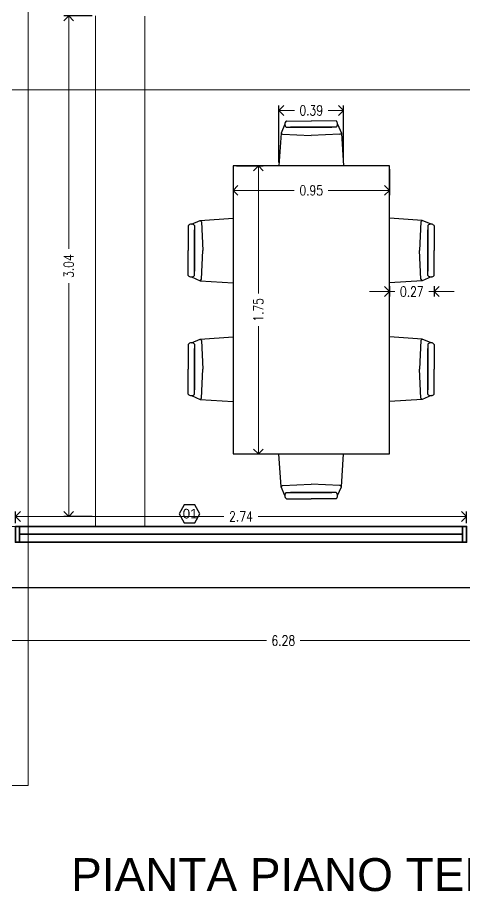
# Model space of a CAD drawing. Header units: inches. Extents: x -102.5 to -49.9, y 36.2 to 69.9.
# Drawn here: x -91.11 to -88.39, y 59.27 to 64.58 of the extents above; entities that cross this region are included whole.
import ezdxf

# ---------------------------------------------------------------- set-up
doc = ezdxf.new("R2010")
doc.units = ezdxf.units.IN
doc.header["$MEASUREMENT"] = 0
doc.layers.get('DEFPOINTS').update_dxf_attribs({"color": 210})
for name, color, linetype, lineweight in [('A-ANNO-DIMS', 3, 'Continuous', 18), ('A-ELEV-MBE1', 7, 'Continuous', 35), ('A-ELEV-MBE2', 4, 'Continuous', 25), ('arredi', 7, 'Continuous', 20)]:
    doc.layers.add(name, color=color, linetype=linetype, lineweight=lineweight)
doc.styles.add('E-ROMANS', font='romans.shx', dxfattribs={"width": 0.8})
doc.styles.get("Standard").update_dxf_attribs({"font": 'Arial.ttf'})
doc.dimstyles.new('Fabio1', dxfattribs={"dimscale": 0.001, "dimtxt": 60, "dimasz": 60, "dimexe": 30, "dimexo": 20, "dimgap": 30, "dimtad": 0, "dimzin": 0, "dimdsep": 46, "dimtxsty": 'E-ROMANS', "dimblk": 'OPEN90', "dimcen": 90, "dimclrd": 3, "dimclre": 3, "dimclrt": 3, "dimadec": 0, "dimazin": 0, "dimtfac": 1, "dimtmove": 1, "dimatfit": 3, "dimldrblk": 'OPEN90', "dimfxl": 1, "dimtfill": 1, "dimtolj": 1, "dimtzin": 0, "dimlwd": -1, "dimarcsym": 0})

# ---------------------------------------------------------------- blocks, each defined once
blk = doc.blocks.new('_Open90')
at = {"color": 0, "linetype": 'ByBlock', "lineweight": -2}
for p, q in [((0, 0), (-1, 0)), ((-0.5, 0.5), (0, 0)), ((0, 0), (-0.5, -0.5))]:
    blk.add_line(p, q, dxfattribs=at)
blk = doc.blocks.new('*D1215')
at = {"layer": 'A-ANNO-DIMS', "color": 3, "lineweight": -2, "transparency": 16777216}
for p, q in [((-91.1233, 61.5054), (-91.1233, 61.5762)), ((-88.3813, 61.5049), (-88.3813, 61.5757))]:
    blk.add_line(p, q, dxfattribs=at)
at = {"layer": 'A-ANNO-DIMS', "color": 3, "transparency": 16777216}
for p, q in [((-91.0633, 61.5462), (-89.8566, 61.546)), ((-88.4413, 61.5457), (-89.648, 61.5459))]:
    blk.add_line(p, q, dxfattribs=at)
at = {"layer": 'DEFPOINTS', "color": 0, "transparency": 16777216}
for p in [(-88.3813, 61.5457), (-91.1233, 61.4854), (-88.3813, 61.4849)]:
    blk.add_point(p, dxfattribs=at)
at = {"layer": 'A-ANNO-DIMS', "color": 3, "transparency": 16777216, "xscale": 0.06, "yscale": 0.06, "zscale": 0.06}
for p, rotation in [((-91.1233, 61.5462), 179.9898291874409), ((-88.3813, 61.5457), 359.989829187441)]:
    blk.add_blockref('_Open90', p, dxfattribs=dict(at, rotation=rotation))
at = {"layer": 'A-ANNO-DIMS', "color": 3, "transparency": 16777216, "insert": (-89.7523, 61.546), "char_height": 0.06, "attachment_point": 5, "rotation": 359.9898, "style": 'E-ROMANS', "bg_fill": 3, "box_fill_scale": 1.25, "bg_fill_color": 256, "bg_fill_true_color": 13158600, "bg_fill_transparency": 0}
blk.add_mtext('\\A1;2.74', dxfattribs=at)
blk = doc.blocks.new('*D1217')
at = {"layer": 'A-ANNO-DIMS', "color": 3, "lineweight": -2, "transparency": 16777216}
for p, q in [((-90.6572, 64.5864), (-90.8295, 64.5864)), ((-90.6572, 61.5461), (-90.8295, 61.5461))]:
    blk.add_line(p, q, dxfattribs=at)
at = {"layer": 'A-ANNO-DIMS', "color": 3, "transparency": 16777216}
for p, q in [((-90.7995, 64.5264), (-90.7995, 63.1706)), ((-90.7995, 61.6061), (-90.7995, 62.962))]:
    blk.add_line(p, q, dxfattribs=at)
at = {"layer": 'DEFPOINTS', "color": 0, "transparency": 16777216}
for p in [(-90.6372, 64.5864), (-90.7995, 61.5461), (-90.6372, 61.5461)]:
    blk.add_point(p, dxfattribs=at)
at = {"layer": 'A-ANNO-DIMS', "color": 3, "transparency": 16777216, "xscale": 0.06, "yscale": 0.06, "zscale": 0.06}
for p, rotation in [((-90.7995, 64.5864), 90), ((-90.7995, 61.5461), 270)]:
    blk.add_blockref('_Open90', p, dxfattribs=dict(at, rotation=rotation))
at = {"layer": 'A-ANNO-DIMS', "color": 3, "transparency": 16777216, "insert": (-90.7995, 63.0663), "char_height": 0.06, "attachment_point": 5, "rotation": 90, "style": 'E-ROMANS', "bg_fill": 3, "box_fill_scale": 1.25, "bg_fill_color": 256, "bg_fill_true_color": 13158600, "bg_fill_transparency": 0}
blk.add_mtext('\\A1;3.04', dxfattribs=at)
blk = doc.blocks.new('*D1219')
at = {"layer": 'A-ANNO-DIMS', "color": 3, "lineweight": -2, "transparency": 16777216}
for p, q in [((-89.8006, 63.6553), (-89.8006, 63.4964)), ((-88.8506, 63.6553), (-88.8506, 63.4964))]:
    blk.add_line(p, q, dxfattribs=at)
at = {"layer": 'A-ANNO-DIMS', "color": 3, "transparency": 16777216}
for p, q in [((-89.7406, 63.5264), (-89.4287, 63.5264)), ((-88.9106, 63.5264), (-89.2225, 63.5264))]:
    blk.add_line(p, q, dxfattribs=at)
at = {"layer": 'DEFPOINTS', "color": 0, "transparency": 16777216}
for p in [(-89.8006, 63.6753), (-88.8506, 63.6753), (-88.8506, 63.5264)]:
    blk.add_point(p, dxfattribs=at)
at = {"layer": 'A-ANNO-DIMS', "color": 3, "transparency": 16777216, "xscale": 0.06, "yscale": 0.06, "zscale": 0.06, "rotation": 180}
blk.add_blockref('_Open90', (-89.8006, 63.5264), dxfattribs=at)
at = {"layer": 'A-ANNO-DIMS', "color": 3, "transparency": 16777216, "xscale": 0.06, "yscale": 0.06, "zscale": 0.06}
blk.add_blockref('_Open90', (-88.8506, 63.5264), dxfattribs=at)
at = {"layer": 'A-ANNO-DIMS', "color": 3, "transparency": 16777216, "insert": (-89.3256, 63.5264), "char_height": 0.06, "attachment_point": 5, "style": 'E-ROMANS', "bg_fill": 3, "box_fill_scale": 1.25, "bg_fill_color": 256, "bg_fill_true_color": 13158600, "bg_fill_transparency": 0}
blk.add_mtext('\\A1;0.95', dxfattribs=at)
blk = doc.blocks.new('*D1220')
at = {"layer": 'A-ANNO-DIMS', "color": 3, "lineweight": -2, "transparency": 16777216}
for p, q in [((-89.7806, 63.6753), (-89.6167, 63.6753)), ((-89.7806, 61.9253), (-89.6167, 61.9253))]:
    blk.add_line(p, q, dxfattribs=at)
at = {"layer": 'A-ANNO-DIMS', "color": 3, "transparency": 16777216}
for p, q in [((-89.6467, 63.6153), (-89.6467, 62.9)), ((-89.6467, 61.9853), (-89.6467, 62.7006))]:
    blk.add_line(p, q, dxfattribs=at)
at = {"layer": 'DEFPOINTS', "color": 0, "transparency": 16777216}
for p in [(-89.8006, 63.6753), (-89.8006, 61.9253), (-89.6467, 61.9253)]:
    blk.add_point(p, dxfattribs=at)
at = {"layer": 'A-ANNO-DIMS', "color": 3, "transparency": 16777216, "xscale": 0.06, "yscale": 0.06, "zscale": 0.06}
for p, rotation in [((-89.6467, 63.6753), 90), ((-89.6467, 61.9253), 270)]:
    blk.add_blockref('_Open90', p, dxfattribs=dict(at, rotation=rotation))
at = {"layer": 'A-ANNO-DIMS', "color": 3, "transparency": 16777216, "insert": (-89.6467, 62.8003), "char_height": 0.06, "attachment_point": 5, "rotation": 90, "style": 'E-ROMANS', "bg_fill": 3, "box_fill_scale": 1.25, "bg_fill_color": 256, "bg_fill_true_color": 13158600, "bg_fill_transparency": 0}
blk.add_mtext('\\A1;1.75', dxfattribs=at)
blk = doc.blocks.new('*D1221')
at = {"layer": 'A-ANNO-DIMS', "color": 3, "lineweight": -2, "transparency": 16777216}
for p, q in [((-89.5219, 63.6953), (-89.5219, 64.0419)), ((-89.1292, 63.6953), (-89.1292, 64.0419))]:
    blk.add_line(p, q, dxfattribs=at)
at = {"layer": 'A-ANNO-DIMS', "color": 3, "transparency": 16777216}
for p, q in [((-89.4619, 64.0119), (-89.4275, 64.0119)), ((-89.1892, 64.0119), (-89.2235, 64.0119))]:
    blk.add_line(p, q, dxfattribs=at)
at = {"layer": 'DEFPOINTS', "color": 0, "transparency": 16777216}
for p in [(-89.1292, 64.0119), (-89.5219, 63.6753), (-89.1292, 63.6753)]:
    blk.add_point(p, dxfattribs=at)
at = {"layer": 'A-ANNO-DIMS', "color": 3, "transparency": 16777216, "xscale": 0.06, "yscale": 0.06, "zscale": 0.06, "rotation": 180}
blk.add_blockref('_Open90', (-89.5219, 64.0119), dxfattribs=at)
at = {"layer": 'A-ANNO-DIMS', "color": 3, "transparency": 16777216, "xscale": 0.06, "yscale": 0.06, "zscale": 0.06}
blk.add_blockref('_Open90', (-89.1292, 64.0119), dxfattribs=at)
at = {"layer": 'A-ANNO-DIMS', "color": 3, "transparency": 16777216, "insert": (-89.3255, 64.0119), "char_height": 0.06, "attachment_point": 5, "style": 'E-ROMANS', "bg_fill": 3, "box_fill_scale": 1.25, "bg_fill_color": 256, "bg_fill_true_color": 13158600, "bg_fill_transparency": 0}
blk.add_mtext('\\A1;0.39', dxfattribs=at)
blk = doc.blocks.new('*D1208')
at = {"layer": 'A-ANNO-DIMS', "color": 3, "transparency": 16777216}
for p, q in [((-88.9106, 62.9115), (-88.9706, 62.9115)), ((-88.8506, 62.9115), (-88.8174, 62.9115)), ((-88.5778, 62.9115), (-88.6111, 62.9115)), ((-88.5178, 62.9115), (-88.4578, 62.9115))]:
    blk.add_line(p, q, dxfattribs=at)
at = {"layer": 'A-ANNO-DIMS', "color": 3, "lineweight": -2, "transparency": 16777216}
for p, q in [((-88.8506, 62.9446), (-88.8506, 62.8815)), ((-88.5778, 62.9446), (-88.5778, 62.8815))]:
    blk.add_line(p, q, dxfattribs=at)
at = {"layer": 'DEFPOINTS', "color": 0, "transparency": 16777216}
for p in [(-88.8506, 62.9646), (-88.5778, 62.9646), (-88.5778, 62.9115)]:
    blk.add_point(p, dxfattribs=at)
at = {"layer": 'A-ANNO-DIMS', "color": 3, "transparency": 16777216, "xscale": 0.06, "yscale": 0.06, "zscale": 0.06}
blk.add_blockref('_Open90', (-88.8506, 62.9115), dxfattribs=at)
at = {"layer": 'A-ANNO-DIMS', "color": 3, "transparency": 16777216, "xscale": 0.06, "yscale": 0.06, "zscale": 0.06, "rotation": 180}
blk.add_blockref('_Open90', (-88.5778, 62.9115), dxfattribs=at)
at = {"layer": 'A-ANNO-DIMS', "color": 3, "transparency": 16777216, "insert": (-88.7142, 62.9115), "char_height": 0.06, "attachment_point": 5, "style": 'E-ROMANS', "bg_fill": 3, "box_fill_scale": 1.25, "bg_fill_color": 256, "bg_fill_true_color": 13158600, "bg_fill_transparency": 0}
blk.add_mtext('\\A1;0.27', dxfattribs=at)
blk = doc.blocks.new('*D1160')
at = {"layer": 'A-ANNO-DIMS', "color": 3, "lineweight": -2, "transparency": 16777216}
for p, q in [((-92.6352, 68.5915), (-92.6352, 60.7622)), ((-86.3553, 68.5916), (-86.3553, 60.7622))]:
    blk.add_line(p, q, dxfattribs=at)
at = {"layer": 'A-ANNO-DIMS', "color": 3, "transparency": 16777216}
for p, q in [((-92.5752, 60.7922), (-89.5972, 60.7922)), ((-86.4153, 60.7922), (-89.3932, 60.7922))]:
    blk.add_line(p, q, dxfattribs=at)
at = {"layer": 'DEFPOINTS', "color": 0, "transparency": 16777216}
for p in [(-92.6352, 68.6115), (-86.3553, 68.6116), (-86.3553, 60.7922)]:
    blk.add_point(p, dxfattribs=at)
at = {"layer": 'A-ANNO-DIMS', "color": 3, "transparency": 16777216, "xscale": 0.06, "yscale": 0.06, "zscale": 0.06, "rotation": 180}
blk.add_blockref('_Open90', (-92.6352, 60.7922), dxfattribs=at)
at = {"layer": 'A-ANNO-DIMS', "color": 3, "transparency": 16777216, "xscale": 0.06, "yscale": 0.06, "zscale": 0.06}
blk.add_blockref('_Open90', (-86.3553, 60.7922), dxfattribs=at)
at = {"layer": 'A-ANNO-DIMS', "color": 3, "transparency": 16777216, "insert": (-89.4952, 60.7922), "char_height": 0.06, "attachment_point": 5, "style": 'E-ROMANS', "bg_fill": 3, "box_fill_scale": 1.25, "bg_fill_color": 256, "bg_fill_true_color": 13158600, "bg_fill_transparency": 0}
blk.add_mtext('\\A1;6.28', dxfattribs=at)

msp = doc.modelspace()

# ---------------------------------------------------------------- linework, layer by layer
at = {"color": 7}
for p, q in [((-89.4859, 63.9284), (-89.5086, 63.8744)), ((-89.1651, 63.9284), (-89.1425, 63.8744)), ((-89.5086, 63.8744), (-89.5219, 63.6753)), ((-89.5003, 63.8674), (-89.3255, 63.8594)), ((-89.4779, 63.9099), (-89.2002, 63.9099)), ((-89.1732, 63.9099), (-89.4509, 63.9099)), ((-89.1508, 63.8674), (-89.3255, 63.8594)), ((-89.1425, 63.8744), (-89.1292, 63.6753)), ((-90.0537, 63.3213), (-89.9997, 63.3439)), ((-89.9997, 63.3439), (-89.8006, 63.3572)), ((-89.9927, 63.3356), (-89.9847, 63.1609)), ((-88.6515, 63.3439), (-88.8506, 63.3572)), ((-88.6585, 63.3356), (-88.6665, 63.1609)), ((-88.5975, 63.3213), (-88.6515, 63.3439)), ((-90.0352, 63.3132), (-90.0352, 63.0355)), ((-90.0352, 63.0085), (-90.0352, 63.2862)), ((-88.616, 63.3132), (-88.616, 63.0355)), ((-88.616, 63.0085), (-88.616, 63.2862)), ((-88.5781, 63.3121), (-88.5788, 63.1609)), ((-89.9927, 62.9861), (-89.9847, 63.1609)), ((-88.6585, 62.9861), (-88.6665, 63.1609)), ((-88.5781, 63.0097), (-88.5788, 63.1609)), ((-90.0537, 63.0005), (-89.9997, 62.9778)), ((-89.9997, 62.9778), (-89.8006, 62.9646)), ((-88.6515, 62.9778), (-88.8506, 62.9646)), ((-88.5975, 63.0005), (-88.6515, 62.9778)), ((-90.0537, 62.6003), (-89.9997, 62.6229)), ((-90.0352, 62.5922), (-90.0352, 62.3145)), ((-89.9997, 62.6229), (-89.8006, 62.6362)), ((-89.9927, 62.6146), (-89.9847, 62.4399)), ((-88.6515, 62.6229), (-88.8506, 62.6362)), ((-88.6585, 62.6146), (-88.6665, 62.4399)), ((-88.5975, 62.6003), (-88.6515, 62.6229)), ((-88.616, 62.5922), (-88.616, 62.3145)), ((-90.0352, 62.2875), (-90.0352, 62.5652)), ((-88.616, 62.2875), (-88.616, 62.5652)), ((-89.9927, 62.2651), (-89.9847, 62.4399)), ((-88.6585, 62.2651), (-88.6665, 62.4399)), ((-90.0537, 62.2795), (-89.9997, 62.2568)), ((-88.5975, 62.2795), (-88.6515, 62.2568)), ((-89.9997, 62.2568), (-89.8006, 62.2436)), ((-88.6515, 62.2568), (-88.8506, 62.2436)), ((-89.5086, 61.7263), (-89.5219, 61.9253)), ((-89.1425, 61.7263), (-89.1292, 61.9253)), ((-89.5003, 61.7332), (-89.3255, 61.7412)), ((-89.1508, 61.7332), (-89.3255, 61.7412)), ((-89.4859, 61.6722), (-89.5086, 61.7263)), ((-89.4779, 61.6907), (-89.2002, 61.6907)), ((-89.1732, 61.6907), (-89.4509, 61.6907)), ((-89.1651, 61.6722), (-89.1425, 61.7263))]:
    msp.add_line(p, q, dxfattribs=at)
for p, q in [((-88.8506, 63.6753), (-89.8006, 63.6753)), ((-89.8006, 63.6753), (-89.8006, 61.9253)), ((-88.8506, 61.9253), (-88.8506, 63.6753)), ((-89.8006, 61.9253), (-88.8506, 61.9253))]:
    msp.add_line(p, q)
for points in [[(-89.4767, 63.9479), (-89.3255, 63.9471)], [(-89.1744, 63.9479), (-89.3255, 63.9471)], [(-90.0731, 63.3121), (-90.0724, 63.1609)], [(-90.0731, 63.0097), (-90.0724, 63.1609)], [(-90.0731, 62.5911), (-90.0724, 62.4399)], [(-88.5781, 62.5911), (-88.5788, 62.4399)], [(-90.0731, 62.2887), (-90.0724, 62.4399)], [(-88.5781, 62.2887), (-88.5788, 62.4399)], [(-89.4767, 61.6528), (-89.3255, 61.6535)], [(-89.1744, 61.6528), (-89.3255, 61.6535)]]:
    msp.add_lwpolyline(points, dxfattribs=at)
for centre, radius, start, end in [((-89.4608, 63.9284), 0.0251, 129.2102, 227.2752), ((-89.1902, 63.9284), 0.0251, 312.7248, 50.7898), ((-89.4915, 63.8863), 0.0208, 214.9129, 245.1453), ((-89.1595, 63.8863), 0.0208, 294.8547, 325.0871), ((-90.0116, 63.3269), 0.0208, 24.8547, 55.0871), ((-88.6396, 63.3269), 0.0208, 124.9129, 155.1453), ((-90.0537, 63.2962), 0.0251, 42.7248, 140.7898), ((-88.5975, 63.2962), 0.0251, 39.2102, 137.2752), ((-90.0537, 63.0256), 0.0251, 219.2102, 317.2752), ((-90.0116, 62.9949), 0.0208, 304.9129, 335.1453), ((-88.6396, 62.9949), 0.0208, 204.8547, 235.0871), ((-88.5975, 63.0256), 0.0251, 222.7248, 320.7898), ((-90.0537, 62.5752), 0.0251, 42.7248, 140.7898), ((-90.0116, 62.6059), 0.0208, 24.8547, 55.0871), ((-88.6396, 62.6059), 0.0208, 124.9129, 155.1453), ((-88.5975, 62.5752), 0.0251, 39.2102, 137.2752), ((-90.0537, 62.3046), 0.0251, 219.2102, 317.2752), ((-88.5975, 62.3046), 0.0251, 222.7248, 320.7898), ((-90.0116, 62.2739), 0.0208, 304.9129, 335.1453), ((-88.6396, 62.2739), 0.0208, 204.8547, 235.0871), ((-89.4915, 61.7144), 0.0208, 114.8547, 145.0871), ((-89.4608, 61.6722), 0.0251, 132.7248, 230.7898), ((-89.1902, 61.6722), 0.0251, 309.2102, 47.2752), ((-89.1595, 61.7144), 0.0208, 34.9129, 65.1453)]:
    msp.add_arc(centre, radius, start, end, dxfattribs=at)
at = {"layer": 'A-ELEV-MBE1'}
for p, q in [((-91.0983, 61.4854), (-88.4063, 61.4849)), ((-91.0983, 61.3894), (-88.3813, 61.3889))]:
    msp.add_line(p, q, dxfattribs=at)
at = {"layer": 'A-ELEV-MBE1', "linetype": 'Continuous'}
msp.add_line((-91.0983, 61.438), (-88.4063, 61.438), dxfattribs=at)
at = {"layer": 'A-ELEV-MBE1'}
for points in [[(-91.1233, 61.4854), (-91.0983, 61.4854), (-91.0983, 61.3894), (-91.1233, 61.3894)], [(-88.4063, 61.4849), (-88.3813, 61.4849), (-88.3813, 61.3889), (-88.4063, 61.3889)]]:
    msp.add_lwpolyline(points, close=True, dxfattribs=at)
at = {"layer": 'A-ELEV-MBE2'}
msp.add_line((-86.4423, 61.1125), (-92.5372, 61.1126), dxfattribs=at)
at = {"layer": 'arredi'}
for p, q in [((-91.046, 59.9125), (-91.046, 69.5885)), ((-90.6372, 61.4855), (-90.6372, 64.5864)), ((-90.3372, 64.5851), (-90.3372, 61.4853)), ((-85.1252, 64.1364), (-93.9833, 64.1364)), ((-91.9372, 61.4855), (-90.6372, 61.4855)), ((-92.046, 59.9125), (-91.046, 59.9125))]:
    msp.add_line(p, q, dxfattribs=at)

# ---------------------------------------------------------------- texts
at = {"insert": (-90.7849, 59.4707), "char_height": 0.2, "attachment_point": 1}
msp.add_mtext_dynamic_manual_height_columns('PIANTA PIANO TERRA', width=4.189414, gutter_width=1, heights=[0], dxfattribs=at)

# ---------------------------------------------------------------- next in the draw order: dimensions: what is measured, and where the dimension line sits
at = {"layer": 'A-ANNO-DIMS'}
for base, p1, p2, picture, middle in [((-88.8506, 63.5264), (-89.8006, 63.6753), (-88.8506, 63.6753), '*D1219', (-89.3256, 63.5264)), ((-88.5778, 62.9115), (-88.8506, 62.9646), (-88.5778, 62.9646), '*D1208', (-88.7142, 62.9115))]:
    dim = msp.add_linear_dim(base=base, p1=p1, p2=p2, dimstyle='Fabio1', dxfattribs=at)
    dim.commit()
    dim.dimension.update_dxf_attribs({"geometry": picture, "text_midpoint": middle})
dim = msp.add_aligned_dim(p1=(-91.1233, 61.4854), p2=(-88.3813, 61.4849), distance=0.0608, dimstyle='Fabio1', dxfattribs=at)
dim.commit()
dim.dimension.update_dxf_attribs({"geometry": '*D1215', "text_midpoint": (-89.7523, 61.546)})

# ---------------------------------------------------------------- next in the draw order: dimensions: what is measured, and where the dimension line sits
for base, p1, p2, picture, middle in [((-90.7995, 61.5461), (-90.6372, 64.5864), (-90.6372, 61.5461), '*D1217', (-90.7995, 63.0663)), ((-89.6467, 61.9253), (-89.8006, 63.6753), (-89.8006, 61.9253), '*D1220', (-89.6467, 62.8003))]:
    dim = msp.add_linear_dim(base=base, p1=p1, p2=p2, angle=90, dimstyle='Fabio1', dxfattribs=at)
    dim.commit()
    dim.dimension.update_dxf_attribs({"geometry": picture, "text_midpoint": middle})
dim = msp.add_linear_dim(base=(-89.1292, 64.0119), p1=(-89.5219, 63.6753), p2=(-89.1292, 63.6753), dimstyle='Fabio1', dxfattribs=at)
dim.commit()
dim.dimension.update_dxf_attribs({"geometry": '*D1221', "text_midpoint": (-89.3255, 64.0119)})

# ---------------------------------------------------------------- next in the draw order: dimensions: what is measured, and where the dimension line sits
dim = msp.add_linear_dim(base=(-86.3553, 60.7922), p1=(-92.6352, 68.6115), p2=(-86.3553, 68.6116), dimstyle='Fabio1', dxfattribs=at)
dim.commit()
dim.dimension.update_dxf_attribs({"geometry": '*D1160', "text_midpoint": (-89.4952, 60.7922)})

# ---------------------------------------------------------------- next in the draw order: linework, layer by layer
at = {"color": 7}
msp.add_lwpolyline([(-90.0017, 61.5617), (-90.0335, 61.6169), (-90.0972, 61.6169), (-90.129, 61.5617), (-90.0972, 61.5066), (-90.0335, 61.5066)], close=True, dxfattribs=at)

# ---------------------------------------------------------------- next in the draw order: texts
msp.add_text('01', height=0.05865).set_placement((-90.1068, 61.5335))

doc.saveas('drawing.dxf')
